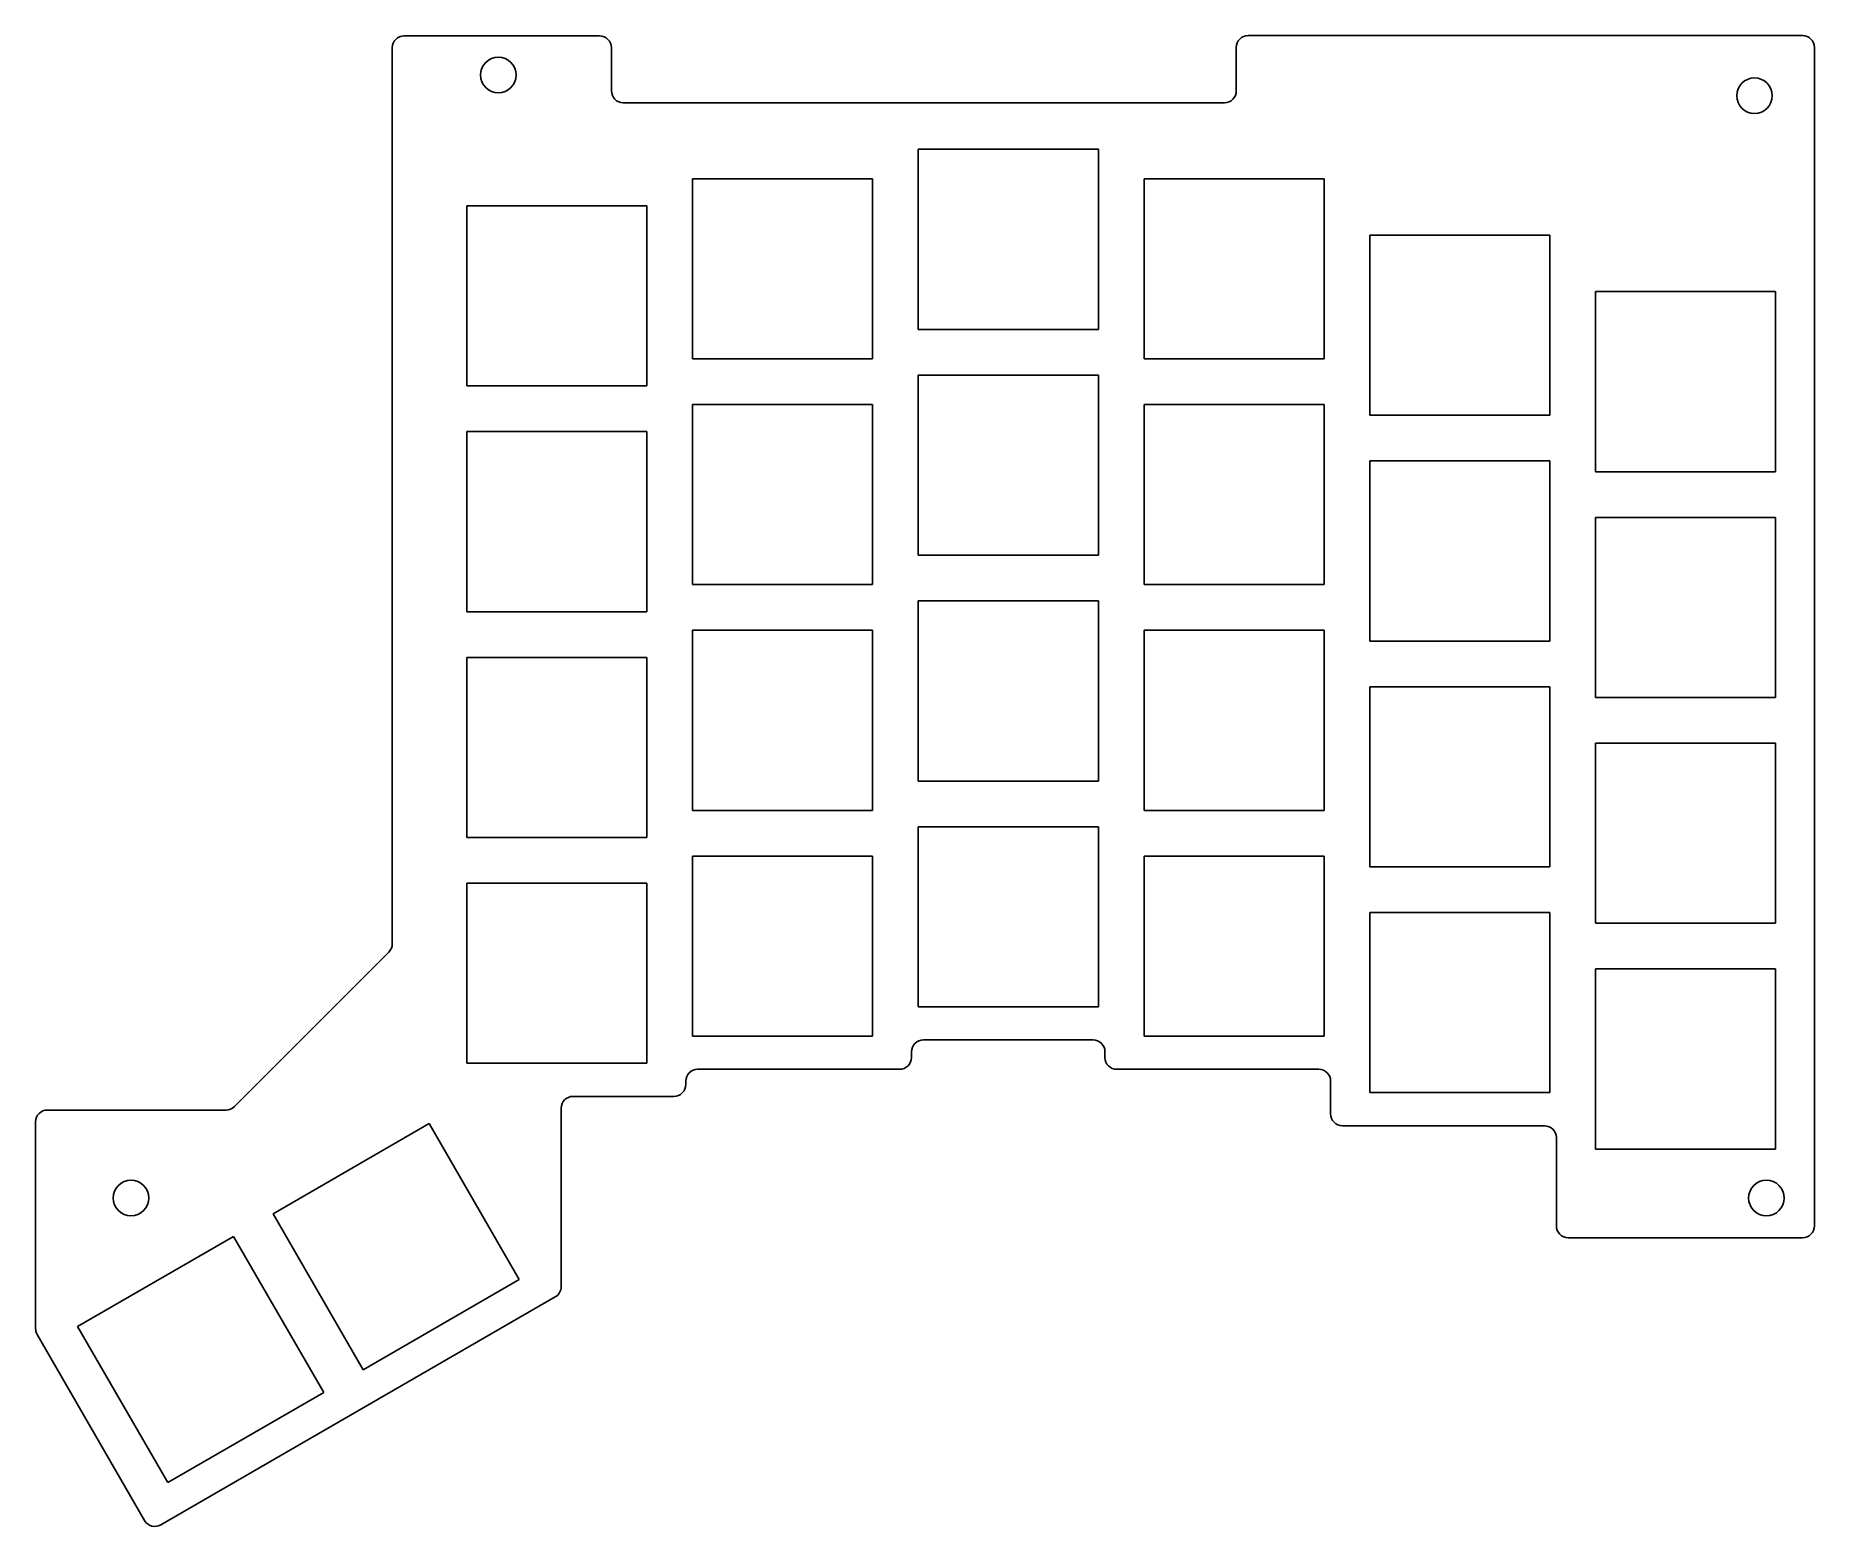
# Model space of a CAD drawing. Extents: x 7.53 to 13.44, y -5.58 to -0.63.
import ezdxf

# ---------------------------------------------------------------- set-up
doc = ezdxf.new("R2010")
doc.units = 0
doc.header["$MEASUREMENT"] = 0
doc.layers.add('BLACK', color=7, linetype='CONTINUOUS')

msp = doc.modelspace()

# ---------------------------------------------------------------- linework, layer by layer
at = {"layer": 'BLACK', "linetype": 'CONTINUOUS'}
for p, q in [((9.4046, -0.632), (8.7554, -0.632)), ((13.4012, -0.6311), (11.5594, -0.6311)), ((8.716, -0.6714), (8.716, -3.6477)), ((9.444, -0.8146), (9.444, -0.6714)), ((11.52, -0.6705), (11.52, -0.8146)), ((13.4406, -4.5849), (13.4406, -0.6705)), ((11.4806, -0.854), (9.4834, -0.854)), ((10.4634, -1.0089), (11.0618, -1.0089)), ((10.4634, -1.6073), (10.4634, -1.0089)), ((11.0618, -1.0089), (11.0618, -1.6073)), ((9.7134, -1.1064), (10.3118, -1.1064)), ((9.7134, -1.7048), (9.7134, -1.1064)), ((10.3118, -1.1064), (10.3118, -1.7048)), ((11.2134, -1.1064), (11.8118, -1.1064)), ((11.2134, -1.7048), (11.2134, -1.1064)), ((11.8118, -1.1064), (11.8118, -1.7048)), ((8.9634, -1.1964), (9.5618, -1.1964)), ((8.9634, -1.7948), (8.9634, -1.1964)), ((9.5618, -1.1964), (9.5618, -1.7948)), ((11.9634, -1.2939), (12.5618, -1.2939)), ((11.9634, -1.8923), (11.9634, -1.2939)), ((12.5618, -1.2939), (12.5618, -1.8923)), ((12.7134, -1.4814), (13.3118, -1.4814)), ((12.7134, -2.0798), (12.7134, -1.4814)), ((13.3118, -1.4814), (13.3118, -2.0798)), ((11.0618, -1.6073), (10.4634, -1.6073)), ((10.3118, -1.7048), (9.7134, -1.7048)), ((11.8118, -1.7048), (11.2134, -1.7048)), ((10.4634, -1.7589), (11.0618, -1.7589)), ((10.4634, -2.3573), (10.4634, -1.7589)), ((11.0618, -1.7589), (11.0618, -2.3573)), ((9.5618, -1.7948), (8.9634, -1.7948)), ((9.7134, -1.8564), (10.3118, -1.8564)), ((9.7134, -2.4548), (9.7134, -1.8564)), ((10.3118, -1.8564), (10.3118, -2.4548)), ((11.2134, -1.8564), (11.8118, -1.8564)), ((11.2134, -2.4548), (11.2134, -1.8564)), ((11.8118, -1.8564), (11.8118, -2.4548)), ((8.9634, -1.9464), (9.5618, -1.9464)), ((8.9634, -2.5448), (8.9634, -1.9464)), ((9.5618, -1.9464), (9.5618, -2.5448)), ((12.5618, -1.8923), (11.9634, -1.8923)), ((11.9634, -2.0439), (12.5618, -2.0439)), ((11.9634, -2.6423), (11.9634, -2.0439)), ((12.5618, -2.0439), (12.5618, -2.6423)), ((13.3118, -2.0798), (12.7134, -2.0798)), ((12.7134, -2.2314), (13.3118, -2.2314)), ((12.7134, -2.8298), (12.7134, -2.2314)), ((13.3118, -2.2314), (13.3118, -2.8298)), ((11.0618, -2.3573), (10.4634, -2.3573)), ((10.3118, -2.4548), (9.7134, -2.4548)), ((11.8118, -2.4548), (11.2134, -2.4548)), ((10.4634, -2.5089), (11.0618, -2.5089)), ((10.4634, -3.1073), (10.4634, -2.5089)), ((11.0618, -2.5089), (11.0618, -3.1073)), ((9.5618, -2.5448), (8.9634, -2.5448)), ((9.7134, -2.6064), (10.3118, -2.6064)), ((9.7134, -3.2048), (9.7134, -2.6064)), ((10.3118, -2.6064), (10.3118, -3.2048)), ((11.2134, -2.6064), (11.8118, -2.6064)), ((11.2134, -3.2048), (11.2134, -2.6064)), ((11.8118, -2.6064), (11.8118, -3.2048)), ((12.5618, -2.6423), (11.9634, -2.6423)), ((8.9634, -2.6964), (9.5618, -2.6964)), ((8.9634, -3.2948), (8.9634, -2.6964)), ((9.5618, -2.6964), (9.5618, -3.2948)), ((11.9634, -2.7939), (12.5618, -2.7939)), ((11.9634, -3.3923), (11.9634, -2.7939)), ((12.5618, -2.7939), (12.5618, -3.3923)), ((13.3118, -2.8298), (12.7134, -2.8298)), ((12.7134, -2.9814), (13.3118, -2.9814)), ((12.7134, -3.5798), (12.7134, -2.9814)), ((13.3118, -2.9814), (13.3118, -3.5798)), ((11.0618, -3.1073), (10.4634, -3.1073)), ((10.3118, -3.2048), (9.7134, -3.2048)), ((11.8118, -3.2048), (11.2134, -3.2048)), ((9.5618, -3.2948), (8.9634, -3.2948)), ((10.4634, -3.2589), (11.0618, -3.2589)), ((10.4634, -3.8573), (10.4634, -3.2589)), ((11.0618, -3.2589), (11.0618, -3.8573)), ((9.7134, -3.3564), (10.3118, -3.3564)), ((9.7134, -3.9548), (9.7134, -3.3564)), ((10.3118, -3.3564), (10.3118, -3.9548)), ((11.2134, -3.3564), (11.8118, -3.3564)), ((11.2134, -3.9548), (11.2134, -3.3564)), ((11.8118, -3.3564), (11.8118, -3.9548)), ((12.5618, -3.3923), (11.9634, -3.3923)), ((8.9634, -3.4464), (9.5618, -3.4464)), ((8.9634, -4.0448), (8.9634, -3.4464)), ((9.5618, -3.4464), (9.5618, -4.0448)), ((11.9634, -3.5439), (12.5618, -3.5439)), ((11.9634, -4.1423), (11.9634, -3.5439)), ((12.5618, -3.5439), (12.5618, -4.1423)), ((13.3118, -3.5798), (12.7134, -3.5798)), ((8.7045, -3.6755), (8.1915, -4.1885)), ((12.7134, -3.7314), (13.3118, -3.7314)), ((12.7134, -4.3298), (12.7134, -3.7314)), ((13.3118, -3.7314), (13.3118, -4.3298)), ((11.0618, -3.8573), (10.4634, -3.8573)), ((10.3118, -3.9548), (9.7134, -3.9548)), ((11.8118, -3.9548), (11.2134, -3.9548)), ((10.441, -4.0254), (10.441, -4.0067)), ((10.4803, -3.9673), (11.0441, -3.9673)), ((11.0834, -4.0067), (11.0834, -4.0254)), ((9.5618, -4.0448), (8.9634, -4.0448)), ((9.7305, -4.0648), (10.4016, -4.0648)), ((11.1228, -4.0648), (11.7939, -4.0648)), ((9.6911, -4.1154), (9.6911, -4.1042)), ((11.8333, -4.1042), (11.8333, -4.2129)), ((9.2769, -4.7869), (9.2769, -4.1942)), ((9.3162, -4.1548), (9.6517, -4.1548)), ((12.5618, -4.1423), (11.9634, -4.1423)), ((7.5309, -4.2394), (7.5309, -4.9258)), ((8.1637, -4.2), (7.5703, -4.2)), ((8.3197, -4.5445), (8.838, -4.2452)), ((8.838, -4.2452), (9.1372, -4.7635)), ((11.8727, -4.2523), (12.5438, -4.2523)), ((12.5832, -4.2917), (12.5832, -4.5849)), ((13.3118, -4.3298), (12.7134, -4.3298)), ((8.6189, -5.0627), (8.3197, -4.5445)), ((7.6707, -4.9195), (8.189, -4.6202)), ((8.189, -4.6202), (8.4882, -5.1385)), ((12.6226, -4.6242), (13.4012, -4.6242)), ((9.1372, -4.7635), (8.6189, -5.0627)), ((7.9468, -5.5779), (9.2572, -4.821)), ((7.5362, -4.9455), (7.893, -5.5635)), ((7.9699, -5.4377), (7.6707, -4.9195)), ((8.4882, -5.1385), (7.9699, -5.4377))]:
    msp.add_line(p, q, dxfattribs=at)
at = {"layer": 'BLACK'}
for centre in [(9.0684, -0.762), (13.2416, -0.8309), (7.8479, -4.4923), (13.281, -4.4923)]:
    msp.add_circle(centre, 0.0591, dxfattribs=at)
for centre, start, end in [((8.7554, -0.6714), 90, 180), ((9.4046, -0.6714), 0, 90), ((11.5594, -0.6704), -270, -179.99777), ((13.4012, -0.6704), -0.00223, 89.99874), ((9.4834, -0.8146), -180, -90), ((11.4806, -0.8146), -90, 0), ((8.6766, -3.6477), -44.99943, 0.0008), ((10.4803, -4.0067), -269.99862, -179.99834), ((11.0441, -4.0067), -0.00166, 90.00132), ((9.7304, -4.1042), 89.99817, 179.99908), ((10.4016, -4.0254), -90.00138, 0.00092), ((11.1228, -4.0254), -180.00092, -90.00132), ((11.7939, -4.1042), 0.00092, 89.99971), ((9.6517, -4.1154), -89.99817, 0.00223), ((8.1637, -4.1606), -90.0008, -45.00057), ((9.3162, -4.1942), 90.00063, 179.99777), ((7.5703, -4.2394), 90.00212, 180), ((11.8727, -4.2129), -179.99903, -89.99971), ((12.5438, -4.2917), -0.00097, 89.99805), ((12.6226, -4.5849), -179.99903, -89.99805), ((13.4012, -4.5849), -89.99874, -0.00097), ((9.2375, -4.7869), -59.98966, 0.00143), ((7.5703, -4.9258), -179.99759, -149.99891), ((7.9271, -5.5438), -150.00263, -59.98979)]:
    msp.add_arc(centre, 0.0394, start, end, dxfattribs=at)

doc.saveas('drawing.dxf')
